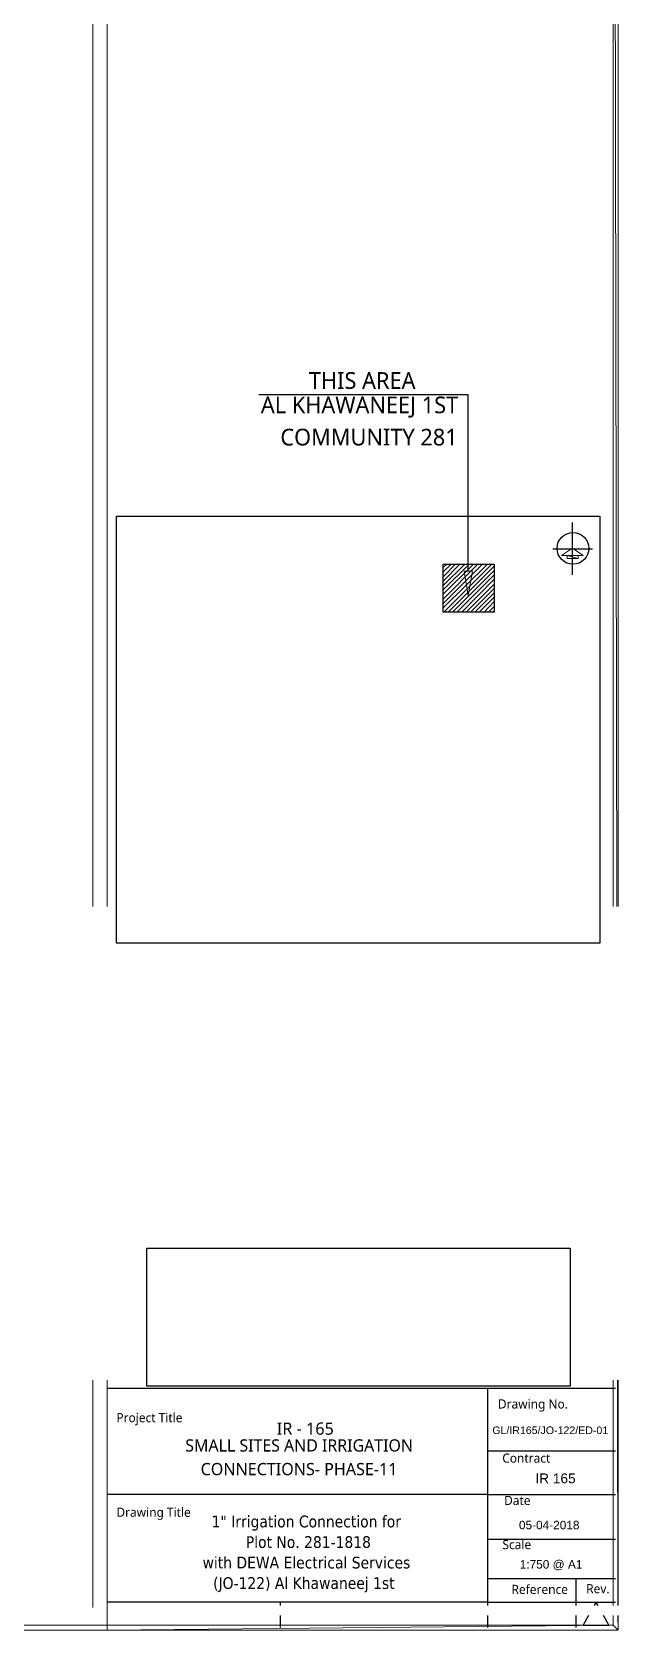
# Model space of a CAD drawing. Header units: inches. Extents: x 5 to 844, y 8 to 596.
# Drawn here: x 722.6 to 843.7, y 8.1 to 338.3 of the extents above; entities that cross this region are included whole.
import ezdxf

# ---------------------------------------------------------------- set-up
doc = ezdxf.new("R2010")
doc.units = ezdxf.units.IN
doc.header["$MEASUREMENT"] = 0
for name, color, linetype in [('PDF_Geometry', 7, 'Continuous'), ('PDF_Images', 7, 'Continuous'), ('PDF_Text', 7, 'Continuous')]:
    doc.layers.add(name, color=color, linetype=linetype)
doc.styles.add('PDF Arial', font='arial.ttf')
doc.styles.add('PDF Segoe UI', font='segoeui.ttf')
doc.styles.add('PDF Tahoma', font='tahoma.ttf')
doc.styles.add('PDF Trebuchet MS', font='trebuc.ttf')
picture_1 = doc.add_image_def('image2.png', size_in_pixel=(680, 222))
picture_2 = doc.add_image_def('image3.png', size_in_pixel=(777, 686))

msp = doc.modelspace()

# ---------------------------------------------------------------- linework, layer by layer
at = {"layer": 'PDF_Geometry', "lineweight": 13}
for points in [[(738.11, 157.65), (738.11, 595.27)], [(738.11, 8.63), (738.11, 59.73), (738.11, 11.11)]]:
    msp.add_lwpolyline(points, dxfattribs=at)
at = {"layer": 'PDF_Geometry', "lineweight": 0}
for points in [[(843.4, 157.65), (842.63, 594.76), (843.66, 595.79), (843.66, 157.65)], [(843.4, 157.65), (842.63, 594.76), (842.63, 157.65)], [(735.15, 157.65), (735.15, 591.8), (10.56, 591.8), (10.56, 12.74)], [(813.57, 226.93), (812.67, 221.92), (811.9, 226.93), (813.57, 226.93)], [(735.15, 12.74), (735.15, 59.73), (735.15, 13.2)], [(842.63, 59.73), (842.63, 13.2)], [(843.65, 13.2), (843.57, 59.73)], [(843.65, 13.2), (843.57, 59.73)], [(843.66, 59.73), (843.66, 13.2)], [(842.63, 9.14), (843.66, 8.11), (843.65, 11.11)], [(842.63, 11.11), (842.63, 9.14)], [(843.66, 8.11), (843.65, 11.11)], [(843.66, 11.11), (843.66, 8.11)], [(6.31, 9.14), (5.16, 8.11), (738.11, 9.14), (6.31, 9.14)], [(5.16, 8.11), (738.11, 9.14), (738.11, 8.11), (5.16, 8.11)], [(738.11, 9.14), (738.11, 8.11), (842.63, 9.14), (738.11, 9.14)], [(738.11, 8.11), (842.63, 9.14), (843.66, 8.11), (738.11, 8.11)], [(843.66, 8.11), (738.11, 8.11)]]:
    msp.add_lwpolyline(points, dxfattribs=at)
at = {"layer": 'PDF_Geometry', "lineweight": 25}
for points in [[(812.67, 226.93), (812.67, 263.32), (769.48, 263.32)], [(807.53, 228.35), (818.07, 228.35), (818.07, 218.45), (807.53, 218.45), (807.53, 228.35)], [(843.14, 58), (738.11, 58)], [(816.79, 13.2), (816.79, 58)], [(816.79, 45.14), (843.14, 45.14)], [(816.79, 36.14), (738.11, 36.14)], [(816.79, 36.14), (843.14, 36.14)], [(816.79, 26.88), (843.14, 26.88)], [(816.79, 18.78), (843.14, 18.78)], [(835.04, 13.2), (835.04, 18.78)], [(816.79, 13.9), (738.11, 13.9)], [(773.85, 13.9), (773.85, 13.2)], [(816.79, 13.9), (843.14, 13.9)], [(773.85, 11.11), (773.85, 8.63)], [(816.79, 8.63), (816.79, 11.11)], [(835.04, 8.63), (835.04, 11.11)]]:
    msp.add_lwpolyline(points, dxfattribs=at)
at = {"layer": 'PDF_Geometry', "color": 12, "lineweight": 25, "true_color": 0xdd0000}
for points in [[(834.27, 226.16), (834.27, 236.96)], [(834.27, 226.16), (834.27, 236.96)], [(830.16, 231.56), (838.39, 231.56)], [(830.16, 231.56), (838.39, 231.56)]]:
    msp.add_lwpolyline(points, dxfattribs=at)
at = {"layer": 'PDF_Geometry', "color": 92, "lineweight": 20, "true_color": 0x00dd00}
msp.add_lwpolyline([(831.96, 230.15), (834.27, 231.69), (836.46, 230.15), (835.43, 230.15), (835.43, 229.5), (833.12, 229.5), (833.12, 230.15), (831.96, 230.15)], dxfattribs=at)
msp.add_lwpolyline([(831.96, 230.15), (834.27, 231.69), (836.46, 230.15), (835.43, 230.15), (835.43, 229.5), (833.12, 229.5), (833.12, 230.15), (831.96, 230.15)], dxfattribs=at)
at = {"layer": 'PDF_Geometry', "lineweight": 20}
msp.add_lwpolyline([(835.43, 229.5), (835.43, 230.15), (836.46, 230.15), (834.27, 231.69), (831.96, 230.15), (833.12, 230.15), (833.12, 229.5), (835.43, 229.5)], dxfattribs=at)
msp.add_lwpolyline([(835.43, 229.5), (835.43, 230.15), (836.46, 230.15), (834.27, 231.69), (831.96, 230.15), (833.12, 230.15), (833.12, 229.5), (835.43, 229.5)], dxfattribs=at)
at = {"layer": 'PDF_Geometry', "color": 92, "lineweight": 0, "true_color": 0x00dd00}
for points in [[(834.27, 231.69), (831.96, 230.15), (836.46, 230.15), (834.27, 231.69)], [(834.27, 231.69), (831.96, 230.15), (836.46, 230.15), (834.27, 231.69)], [(831.96, 230.15), (836.46, 230.15), (833.12, 230.15), (831.96, 230.15)], [(831.96, 230.15), (836.46, 230.15), (836.46, 230.15), (831.96, 230.15)], [(831.96, 230.15), (836.46, 230.15), (833.12, 230.15), (831.96, 230.15)], [(831.96, 230.15), (836.46, 230.15), (836.46, 230.15), (831.96, 230.15)], [(833.12, 230.15), (836.46, 230.15), (836.46, 230.15), (833.12, 230.15)], [(836.46, 230.15), (836.46, 230.15), (833.12, 230.15), (836.46, 230.15)], [(833.12, 230.15), (835.43, 230.15), (835.43, 230.15), (833.12, 230.15)], [(835.43, 230.15), (835.43, 230.15), (833.12, 230.15), (835.43, 230.15)], [(835.43, 229.5), (833.12, 229.5), (833.12, 230.15), (835.43, 229.5)], [(833.12, 230.15), (835.43, 230.15), (835.43, 229.5), (833.12, 230.15)], [(833.12, 230.15), (836.46, 230.15), (836.46, 230.15), (833.12, 230.15)], [(836.46, 230.15), (836.46, 230.15), (833.12, 230.15), (836.46, 230.15)], [(833.12, 230.15), (835.43, 230.15), (835.43, 230.15), (833.12, 230.15)], [(835.43, 230.15), (835.43, 230.15), (833.12, 230.15), (835.43, 230.15)], [(835.43, 229.5), (833.12, 229.5), (833.12, 230.15), (835.43, 229.5)], [(833.12, 230.15), (835.43, 230.15), (835.43, 229.5), (833.12, 230.15)], [(835.43, 229.5), (835.43, 229.5), (833.12, 229.5), (835.43, 229.5)], [(835.43, 229.5), (835.43, 229.5), (833.12, 229.5), (835.43, 229.5)], [(836.46, 230.15), (836.46, 230.15), (835.43, 230.15), (836.46, 230.15)], [(836.46, 230.15), (836.46, 230.15), (835.43, 230.15), (836.46, 230.15)]]:
    msp.add_lwpolyline(points, dxfattribs=at)
at = {"layer": 'PDF_Geometry', "color": 5, "lineweight": 25}
for points in [[(807.53, 227.7), (808.3, 228.35)], [(807.53, 226.8), (809.2, 228.35)], [(807.53, 225.77), (810.1, 228.35)], [(807.53, 224.87), (811, 228.35)], [(807.53, 223.97), (812.03, 228.35)], [(807.53, 223.07), (812.93, 228.35)], [(807.53, 222.17), (813.83, 228.35)], [(807.53, 221.15), (814.73, 228.35)], [(807.53, 220.25), (815.63, 228.35)], [(807.53, 219.35), (816.66, 228.35)], [(807.66, 218.45), (817.56, 228.35)], [(808.56, 218.45), (818.07, 227.96)], [(809.46, 218.45), (818.07, 227.06)], [(810.36, 218.45), (818.07, 226.16)], [(811.39, 218.45), (818.07, 225.26)], [(812.29, 218.45), (818.07, 224.23)], [(813.19, 218.45), (818.07, 223.33)], [(814.09, 218.45), (818.07, 222.43)], [(814.99, 218.45), (818.07, 221.53)], [(816.02, 218.45), (818.07, 220.63)], [(816.92, 218.45), (818.07, 219.6)], [(817.82, 218.45), (818.07, 218.7)]]:
    msp.add_lwpolyline(points, dxfattribs=at)
at = {"layer": 'PDF_Geometry', "color": 1, "lineweight": 25}
for points in [[(839.54, 13.2), (839.16, 13.9), (838.76, 13.2)], [(837.58, 11.11), (836.46, 9.14), (841.73, 9.14)], [(841.73, 9.14), (840.67, 11.11)]]:
    msp.add_lwpolyline(points, dxfattribs=at)
at = {"layer": 'PDF_Geometry', "lineweight": 25}
msp.add_circle((834.34, 231.62), 3.28, dxfattribs=at)
msp.add_circle((834.34, 231.62), 3.28, dxfattribs=at)

# ---------------------------------------------------------------- texts
at = {"layer": 'PDF_Text', "attachment_point": 7}
for s, insert, char_height, style in [('\\W1.000046;THIS AREA', (779.8, 264.54), 3.4492, 'PDF Trebuchet MS'), ('\\W0.999980;Project Title', (740.03, 50.42), 1.8904, 'PDF Segoe UI'), ('\\W1.000331;Drawing No.', (818.84, 53.25), 1.8904, 'PDF Segoe UI'), ('\\W1.020758;IR - 165', (773.16, 48.44), 2.5206, 'PDF Segoe UI'), ('\\W1.000119;SMALL SITES AND IRRIGATION', (754.26, 44.97), 2.5206, 'PDF Segoe UI'), ('\\W1.000314;Contract', (819.74, 42.67), 1.8904, 'PDF Segoe UI'), ('\\W1.011094;CONNECTIONS- PHASE-11', (757.43, 40.08), 2.5206, 'PDF Segoe UI'), ('\\W1.000180;Drawing Title', (740.03, 30.88), 1.8904, 'PDF Segoe UI'), ('\\W0.999934;Date', (820.12, 33.92), 1.8904, 'PDF Segoe UI'), ('\\W1.000353;1" Irrigation Connection for', (759.69, 28.64), 2.4303, 'PDF Tahoma'), ('\\W0.999998;Plot No. 281-1818', (766.77, 25.03), 2.4303, 'PDF Tahoma'), ('\\W0.999365;Scale', (819.78, 24.8), 1.8904, 'PDF Segoe UI'), ('\\W1.000358;with DEWA Electrical Services', (757.83, 20.79), 2.4303, 'PDF Tahoma'), ('\\W1.000437;(JO-122) Al Khawaneej 1st', (760.01, 15.91), 2.4303, 'PDF Tahoma'), ('\\W1.000101;Reference', (821.66, 15.54), 1.8904, 'PDF Segoe UI'), ('\\W1.000119;Rev.', (837.09, 15.67), 1.8904, 'PDF Segoe UI')]:
    msp.add_mtext(s, dxfattribs=dict(at, insert=insert, char_height=char_height, style=style))
at = {"layer": 'PDF_Text', "color": 1, "char_height": 3.4492, "attachment_point": 7, "style": 'PDF Trebuchet MS'}
for s, insert in [('\\W1.000206;AL KHAWANEEJ 1ST', (769.87, 258.63)), ('\\W0.999873;COMMUNITY 281', (773.9, 252.84))]:
    msp.add_mtext(s, dxfattribs=dict(at, insert=insert))
at = {"layer": 'PDF_Text', "color": 82, "true_color": 0x2eb800, "attachment_point": 7, "style": 'PDF Arial'}
for s, insert, char_height in [('\\W1.000810;GL/IR165/JO-122/ED-01', (817.68, 48.59), 1.5645), ('\\W1.000904;IR 165', (826.57, 38.42), 2.0246), ('\\W1.000868;05-04-2018', (823.19, 28.91), 1.7486), ('\\W1.000877;1:750 @ A1', (823.35, 20.46), 1.7486)]:
    msp.add_mtext(s, dxfattribs=dict(at, insert=insert, char_height=char_height))

# ---------------------------------------------------------------- pictures from other files: only their frames are drawn
at = {"layer": 'PDF_Images'}
image = msp.add_image(picture_2, insert=(740.03, 150.05), size_in_units=(99.89, 88.2), dxfattribs=at)
image.dxf.flags = 15
image = msp.add_image(picture_1, insert=(746.33, 58.51), size_in_units=(87.42, 28.54), dxfattribs=at)
image.dxf.flags = 15

doc.saveas('drawing.dxf')
